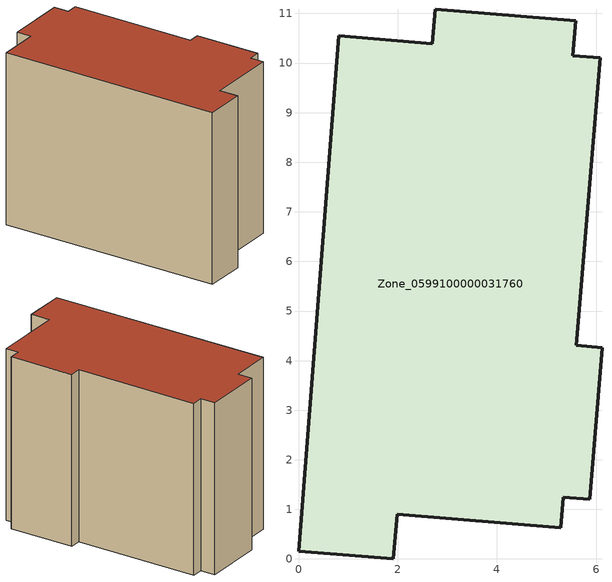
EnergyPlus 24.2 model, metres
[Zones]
Zone_0599100000031760
 floor ground (C_G): 2.7,10.39 2.76,11.09 5.59,10.85 5.53,10.15 6.08,10.11 5.6,4.31 6.12,4.26 5.87,1.2 5.34,1.24 5.29,0.63 1.99,0.9 1.91,0 0,0.16 0.81,10.55 z0
 wall outside (C_F): 0.81,10.55 0,0.16 1.91,0 1.99,0.9 5.29,0.63 5.34,1.24 5.87,1.2 6.12,4.26 5.6,4.31 6.08,10.11 5.53,10.15 5.59,10.85 2.76,11.09 2.7,10.39 0.81,10.55 z0:8.09
 roof outside (C_R): 2.7,10.39 0.81,10.55 0,0.16 1.91,0 1.99,0.9 5.29,0.63 5.34,1.24 5.87,1.2 6.12,4.26 5.6,4.31 6.08,10.11 5.53,10.15 5.59,10.85 2.76,11.09 z8.09
[BUILDING]
Pand.0599100000031760: North Axis=0; Terrain=City; Loads Convergence Tolerance Value=0.04; Temperature Convergence Tolerance Value=0.4; Solar Distribution=FullExterior; Maximum Number of Warmup Days=25; Minimum Number of Warmup Days=1
[Site:Location]
Rotterdam.The.Hague.AP_ZH_NLD Design_Conditions: Latitude=51.96; Longitude=4.45; Time Zone=1; Elevation=-4.5
[SITE:GROUNDTEMPERATURE:BUILDINGSURFACE]
18, 18, 18, 18, 18, 18, 18, 18, 18, 18, 18, 18
[MATERIAL] Thermal Absorptance=0.9; Solar Absorptance=0.7; Visible Absorptance=0.7
Name | Roughness | Thickness | Conductivity | Density | Specific Heat
G.TC.1946 | MediumSmooth | 0.15 | 1 | 540 | 1210
F.TC.1946 | Rough | 0.3 | 0.857143 | 1920 | 840
R.TC.1946 | MediumRough | 0.2 | 0.909091 | 1500 | 1000
[CONSTRUCTION]
C_G: G.TC.1946
C_F: F.TC.1946
C_R: R.TC.1946
[ZONE]
Zone_0599100000031760: Type=1; Multiplier=1; Ceiling Height=Autocalculate; Volume=Autocalculate; Floor Area=autocalculate; Part of Total Floor Area=Yes
[ZONEINFILTRATION:DESIGNFLOWRATE]
Infil_Zone_0599100000031760: Zone or ZoneList or Space or SpaceList=Zone_0599100000031760; Schedule=AlwaysOn; Design Flow Rate Calculation Method=Flow/Area; Flow Rate per Floor Area=0.003; Constant Term Coefficient=1; Temperature Term Coefficient=0; Velocity Term Coefficient=0; Velocity Squared Term Coefficient=0
[HVACTEMPLATE:ZONE:IDEALLOADSAIRSYSTEM]
Zone_0599100000031760: Maximum Heating Supply Air Temperature=50; Minimum Cooling Supply Air Temperature=13; Maximum Heating Supply Air Humidity Ratio=0.0156; Minimum Cooling Supply Air Humidity Ratio=0.0077; Heating Limit=NoLimit; Cooling Limit=NoLimit; Dehumidification Control Type=ConstantSensibleHeatRatio; Cooling Sensible Heat Ratio=0.7; Dehumidification Setpoint=60; Humidification Control Type=None; Humidification Setpoint=30; Outdoor Air Method=None; Outdoor Air Flow Rate per Person=0.00944; Outdoor Air Flow Rate per Zone Floor Area=0; Outdoor Air Flow Rate per Zone=0; Demand Controlled Ventilation Type=None; Outdoor Air Economizer Type=NoEconomizer; Heat Recovery Type=None; Sensible Heat Recovery Effectiveness=0.7; Latent Heat Recovery Effectiveness=0.65
[ZONECONTROL:THERMOSTAT]
ThermostatControl_Zone_0599100000031760: Zone or ZoneList=Zone_0599100000031760; Control Type Schedule=DualSetpointControlType; Control 1=Thermostat_Zone_0599100000031760; Temperature Difference Between Cutout And Setpoint=0
[THERMOSTATSETPOINT:DUALSETPOINT]
Thermostat_Zone_0599100000031760: Heating Setpoint Temperature Schedule=HeatingSetpoint_Zone_0599100000031760; Cooling Setpoint Temperature Schedule=CoolingSetpoint_Zone_0599100000031760
[SCHEDULE:COMPACT]
HeatingSetpoint_Zone_0599100000031760: Through: 12/31, For: AllDays, Until: 24:00, 21
CoolingSetpoint_Zone_0599100000031760: Through: 12/31, For: AllDays, Until: 24:00, 24
DualSetpointControlType: Through: 12/31, For: AllDays, Until: 24:00, 4
AlwaysOn: Through: 12/31, For: AllDays, Until: 24:00, 1
